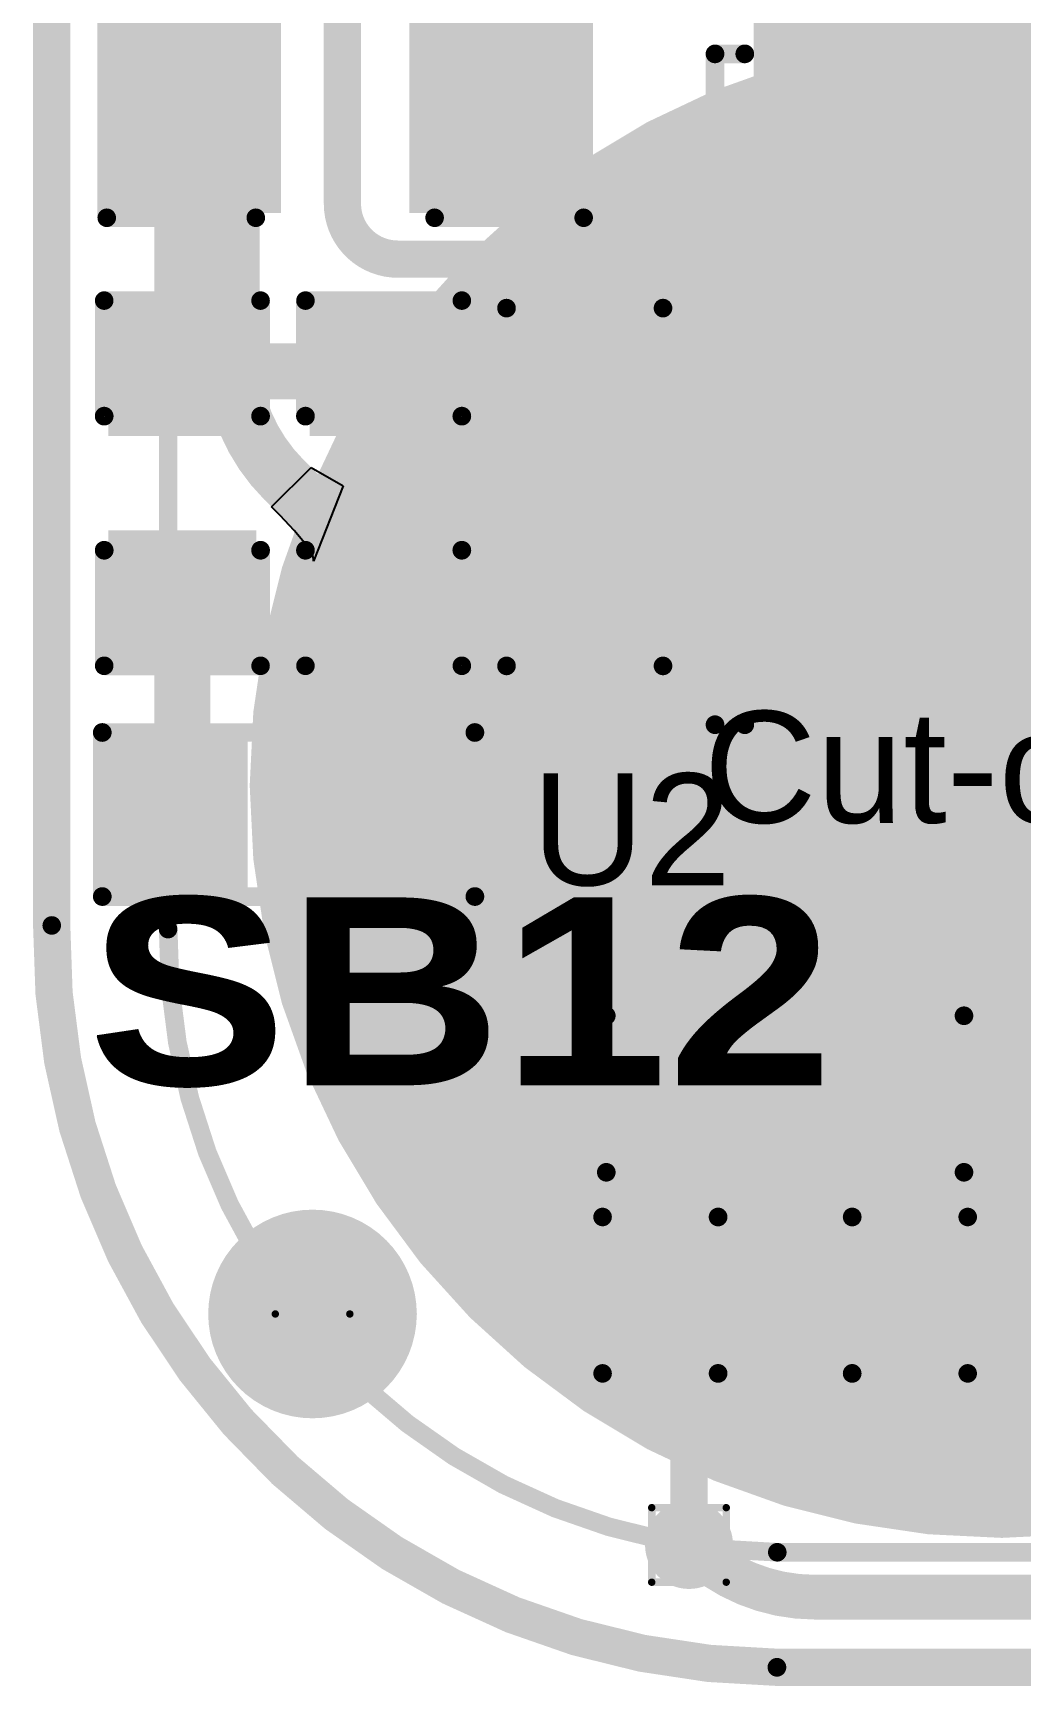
# Model space of a CAD drawing. Header units: inches. Extents: x 3 to 457, y -41 to 239.
# Drawn here: x 209.63 to 216.36, y -2.87 to 8.4 of the extents above; entities that cross this region are included whole.
import ezdxf

# ---------------------------------------------------------------- set-up
doc = ezdxf.new("R2010")
doc.units = ezdxf.units.IN
for name, color, linetype in [('Board Outline', 216, 'Continuous'), ('Bottom Layer', 5, 'Continuous'), ('Bottom Overlay', 54, 'Continuous'), ('Bottom Paste', 16, 'Continuous'), ('Bottom Solder', 6, 'Continuous'), ('Drill Drawing', 1, 'Continuous'), ('Fabrication', 76, 'Continuous'), ('Pad Holes', 156, 'Continuous'), ('Top Layer', 1, 'Continuous'), ('Top Overlay', 2, 'Continuous'), ('Top Paste', 8, 'Continuous'), ('Top Solder', 216, 'Continuous'), ('Via Holes', 16, 'Continuous')]:
    doc.layers.add(name, color=color, linetype=linetype)
doc.styles.add('Arial', font='', dxfattribs={"height": 0.2})
doc.styles.add('Arial Black_Bold', font='', dxfattribs={"height": 0.2})
doc.styles.get('Arial').set_extended_font_data('Arial')
doc.styles.get('Arial Black_Bold').set_extended_font_data('Arial Black', bold=True)

# ---------------------------------------------------------------- blocks, each defined once
blk = doc.blocks.new('TSSOP_14_113')
at = {"layer": 'Top Layer'}
for points in [[(-3.65, 2.175), (-2.15, 2.175), (-2.15, 1.725), (-3.65, 1.725)], [(2.15, 2.175), (3.65, 2.175), (3.65, 1.725), (2.15, 1.725)], [(-3.65, 1.525), (-2.15, 1.525), (-2.15, 1.075), (-3.65, 1.075)], [(2.15, 1.525), (3.65, 1.525), (3.65, 1.075), (2.15, 1.075)], [(-3.65, 0.875), (-2.15, 0.875), (-2.15, 0.425), (-3.65, 0.425)], [(2.15, 0.875), (3.65, 0.875), (3.65, 0.425), (2.15, 0.425)], [(-3.65, 0.225), (-2.15, 0.225), (-2.15, -0.225), (-3.65, -0.225)], [(2.15, 0.225), (3.65, 0.225), (3.65, -0.225), (2.15, -0.225)], [(-3.65, -0.425), (-2.15, -0.425), (-2.15, -0.875), (-3.65, -0.875)], [(2.15, -0.425), (3.65, -0.425), (3.65, -0.875), (2.15, -0.875)], [(-3.65, -1.075), (-2.15, -1.075), (-2.15, -1.525), (-3.65, -1.525)], [(2.15, -1.075), (3.65, -1.075), (3.65, -1.525), (2.15, -1.525)], [(-3.65, -1.725), (-2.15, -1.725), (-2.15, -2.175), (-3.65, -2.175)], [(2.15, -1.725), (3.65, -1.725), (3.65, -2.175), (2.15, -2.175)]]:
    blk.add_hatch(color=1, dxfattribs=at).paths.add_polyline_path(points)
at = {"layer": 'Top Overlay'}
blk.add_hatch(color=2, dxfattribs=at).paths.add_polyline_path([(-2.005, 1.727), (-1.725, 1.727), (-1.725, 2.184), (-2.005, 2.184)])
at = {"layer": 'Top Paste'}
for points in [[(-3.65, 2.175), (-2.15, 2.175), (-2.15, 1.725), (-3.65, 1.725)], [(2.15, 2.175), (3.65, 2.175), (3.65, 1.725), (2.15, 1.725)], [(-3.65, 1.525), (-2.15, 1.525), (-2.15, 1.075), (-3.65, 1.075)], [(2.15, 1.525), (3.65, 1.525), (3.65, 1.075), (2.15, 1.075)], [(-3.65, 0.875), (-2.15, 0.875), (-2.15, 0.425), (-3.65, 0.425)], [(2.15, 0.875), (3.65, 0.875), (3.65, 0.425), (2.15, 0.425)], [(-3.65, 0.225), (-2.15, 0.225), (-2.15, -0.225), (-3.65, -0.225)], [(2.15, 0.225), (3.65, 0.225), (3.65, -0.225), (2.15, -0.225)], [(-3.65, -0.425), (-2.15, -0.425), (-2.15, -0.875), (-3.65, -0.875)], [(2.15, -0.425), (3.65, -0.425), (3.65, -0.875), (2.15, -0.875)], [(-3.65, -1.075), (-2.15, -1.075), (-2.15, -1.525), (-3.65, -1.525)], [(2.15, -1.075), (3.65, -1.075), (3.65, -1.525), (2.15, -1.525)], [(-3.65, -1.725), (-2.15, -1.725), (-2.15, -2.175), (-3.65, -2.175)], [(2.15, -1.725), (3.65, -1.725), (3.65, -2.175), (2.15, -2.175)]]:
    blk.add_hatch(color=8, dxfattribs=at).paths.add_polyline_path(points)
at = {"layer": 'Top Solder'}
for points in [[(-3.752, 2.277), (-2.048, 2.277), (-2.048, 1.623), (-3.752, 1.623)], [(2.048, 2.277), (3.752, 2.277), (3.752, 1.623), (2.048, 1.623)], [(-3.752, 1.627), (-2.048, 1.627), (-2.048, 0.973), (-3.752, 0.973)], [(2.048, 1.627), (3.752, 1.627), (3.752, 0.973), (2.048, 0.973)], [(-3.752, 0.977), (-2.048, 0.977), (-2.048, 0.323), (-3.752, 0.323)], [(2.048, 0.977), (3.752, 0.977), (3.752, 0.323), (2.048, 0.323)], [(-3.752, 0.327), (-2.048, 0.327), (-2.048, -0.327), (-3.752, -0.327)], [(2.048, 0.327), (3.752, 0.327), (3.752, -0.327), (2.048, -0.327)], [(-3.752, -0.323), (-2.048, -0.323), (-2.048, -0.977), (-3.752, -0.977)], [(2.048, -0.323), (3.752, -0.323), (3.752, -0.977), (2.048, -0.977)], [(-3.752, -0.973), (-2.048, -0.973), (-2.048, -1.627), (-3.752, -1.627)], [(2.048, -0.973), (3.752, -0.973), (3.752, -1.627), (2.048, -1.627)], [(-3.752, -1.623), (-2.048, -1.623), (-2.048, -2.277), (-3.752, -2.277)], [(2.048, -1.623), (3.752, -1.623), (3.752, -2.277), (2.048, -2.277)]]:
    blk.add_hatch(color=216, dxfattribs=at).paths.add_polyline_path(points)
at = {"layer": 'Top Overlay'}
for points in [[(2.288, 2.54, 0.127, 0.127, 0), (-2.284, 2.54, 0.127, 0.127, 0)], [(-2.284, 2.337, 0.127, 0.127, 0), (-2.284, 2.54, 0.127, 0.127, 0)], [(2.288, 2.337, 0.127, 0.127, 0), (2.288, 2.54, 0.127, 0.127, 0)], [(-3.884, 1.956, 0.2, 0.2, 0), (-4.011, 2.083, 0.2, 0.2, 0)], [(-4.011, 1.829, 0.2, 0.2, 0), (-4.011, 2.083, 0.2, 0.2, 0)], [(-4.011, 1.829, 0.2, 0.2, 0), (-3.884, 1.956, 0.2, 0.2, 0)], [(-2.284, -2.54, 0.127, 0.127, 0), (-2.284, -2.337, 0.127, 0.127, 0)], [(2.288, -2.54, 0.127, 0.127, 0), (2.288, -2.337, 0.127, 0.127, 0)], [(2.288, -2.54, 0.127, 0.127, 0), (-2.284, -2.54, 0.127, 0.127, 0)]]:
    blk.add_lwpolyline(points, format="xyseb", dxfattribs=at)
for points in [[(-2.316, 2.54, 0.0635, 0.0635, 1), (-2.252, 2.54, 0.0635, 0.0635, 1)], [(-2.316, 2.54, 0.0635, 0.0635, 1), (-2.252, 2.54, 0.0635, 0.0635, 1)], [(2.256, 2.54, 0.0635, 0.0635, 1), (2.32, 2.54, 0.0635, 0.0635, 1)], [(2.256, 2.54, 0.0635, 0.0635, 1), (2.32, 2.54, 0.0635, 0.0635, 1)], [(-2.316, 2.337, 0.0635, 0.0635, 1), (-2.252, 2.337, 0.0635, 0.0635, 1)], [(2.256, 2.337, 0.0635, 0.0635, 1), (2.32, 2.337, 0.0635, 0.0635, 1)], [(-4.061, 2.083, 0.1, 0.1, 1), (-3.961, 2.083, 0.1, 0.1, 1)], [(-4.061, 2.083, 0.1, 0.1, 1), (-3.961, 2.083, 0.1, 0.1, 1)], [(-3.934, 1.956, 0.1, 0.1, 1), (-3.834, 1.956, 0.1, 0.1, 1)], [(-3.934, 1.956, 0.1, 0.1, 1), (-3.834, 1.956, 0.1, 0.1, 1)], [(-4.061, 1.829, 0.1, 0.1, 1), (-3.961, 1.829, 0.1, 0.1, 1)], [(-4.061, 1.829, 0.1, 0.1, 1), (-3.961, 1.829, 0.1, 0.1, 1)], [(-2.316, -2.337, 0.0635, 0.0635, 1), (-2.252, -2.337, 0.0635, 0.0635, 1)], [(2.256, -2.337, 0.0635, 0.0635, 1), (2.32, -2.337, 0.0635, 0.0635, 1)], [(-2.316, -2.54, 0.0635, 0.0635, 1), (-2.252, -2.54, 0.0635, 0.0635, 1)], [(-2.316, -2.54, 0.0635, 0.0635, 1), (-2.252, -2.54, 0.0635, 0.0635, 1)], [(2.256, -2.54, 0.0635, 0.0635, 1), (2.32, -2.54, 0.0635, 0.0635, 1)], [(2.256, -2.54, 0.0635, 0.0635, 1), (2.32, -2.54, 0.0635, 0.0635, 1)]]:
    blk.add_lwpolyline(points, format="xyseb", close=True, dxfattribs=at)
blk = doc.blocks.new('S______B______155')
at = {"layer": 'Top Layer'}
for points in [[(-1.143, -0.445), (-1.143, 0.445), (-0.381, 0.445), (-0.381, -0.445)], [(0.381, -0.445), (0.381, 0.445), (1.143, 0.445), (1.143, -0.445)]]:
    blk.add_hatch(color=1, dxfattribs=at).paths.add_polyline_path(points)
at = {"layer": 'Top Paste'}
for points in [[(-1.143, -0.445), (-1.143, 0.445), (-0.381, 0.445), (-0.381, -0.445)], [(0.381, -0.445), (0.381, 0.445), (1.143, 0.445), (1.143, -0.445)]]:
    blk.add_hatch(color=8, dxfattribs=at).paths.add_polyline_path(points)
at = {"layer": 'Top Solder'}
for points in [[(-1.245, -0.546), (-1.245, 0.546), (-0.279, 0.546), (-0.279, -0.546)], [(0.279, -0.546), (0.279, 0.546), (1.245, 0.546), (1.245, -0.546)]]:
    blk.add_hatch(color=216, dxfattribs=at).paths.add_polyline_path(points)
at = {"layer": 'Top Overlay'}
for points in [[(-1.27, 0.559, 0.127, 0.127, 0), (1.27, 0.559, 0.127, 0.127, 0)], [(-1.27, -0.559, 0.127, 0.127, 0), (-1.27, 0.559, 0.127, 0.127, 0)], [(1.27, -0.559, 0.127, 0.127, 0), (1.27, 0.559, 0.127, 0.127, 0)], [(-1.27, -0.559, 0.127, 0.127, 0), (1.27, -0.559, 0.127, 0.127, 0)]]:
    blk.add_lwpolyline(points, format="xyseb", dxfattribs=at)
for points in [[(-1.302, 0.559, 0.0635, 0.0635, 1), (-1.238, 0.559, 0.0635, 0.0635, 1)], [(-1.302, 0.559, 0.0635, 0.0635, 1), (-1.238, 0.559, 0.0635, 0.0635, 1)], [(1.238, 0.559, 0.0635, 0.0635, 1), (1.302, 0.559, 0.0635, 0.0635, 1)], [(1.238, 0.559, 0.0635, 0.0635, 1), (1.302, 0.559, 0.0635, 0.0635, 1)], [(-1.302, -0.559, 0.0635, 0.0635, 1), (-1.238, -0.559, 0.0635, 0.0635, 1)], [(-1.302, -0.559, 0.0635, 0.0635, 1), (-1.238, -0.559, 0.0635, 0.0635, 1)], [(1.238, -0.559, 0.0635, 0.0635, 1), (1.302, -0.559, 0.0635, 0.0635, 1)], [(1.238, -0.559, 0.0635, 0.0635, 1), (1.302, -0.559, 0.0635, 0.0635, 1)]]:
    blk.add_lwpolyline(points, format="xyseb", close=True, dxfattribs=at)
at = {"layer": 'Top Overlay', "style": 'Arial Black_Bold'}
blk.add_text('SB12', height=1.27, dxfattribs=at).set_placement((-1.366, -1.835))
blk = doc.blocks.new('R___0603_227')
at = {"layer": 'Top Layer'}
for points in [[(-0.381, 0.4445), (-0.381, -0.4445), (-1.143, -0.4445), (-1.143, 0.4445)], [(1.143, 0.4445), (1.143, -0.4445), (0.381, -0.4445), (0.381, 0.4445)]]:
    blk.add_hatch(color=1, dxfattribs=at).paths.add_polyline_path(points)
at = {"layer": 'Top Paste'}
for points in [[(-0.381, 0.4445), (-0.381, -0.4445), (-1.143, -0.4445), (-1.143, 0.4445)], [(1.143, 0.4445), (1.143, -0.4445), (0.381, -0.4445), (0.381, 0.4445)]]:
    blk.add_hatch(color=8, dxfattribs=at).paths.add_polyline_path(points)
at = {"layer": 'Top Solder'}
for points in [[(-0.2794, 0.5461), (-0.2794, -0.5461), (-1.2446, -0.5461), (-1.2446, 0.5461)], [(1.2446, 0.5461), (1.2446, -0.5461), (0.2794, -0.5461), (0.2794, 0.5461)]]:
    blk.add_hatch(color=216, dxfattribs=at).paths.add_polyline_path(points)
at = {"layer": 'Top Overlay'}
for points in [[(-1.2192, 0.5334, 0.127, 0.127, 0), (-1.2192, -0.5334, 0.127, 0.127, 0)], [(1.2192, 0.5334, 0.127, 0.127, 0), (-1.2192, 0.5334, 0.127, 0.127, 0)], [(1.2192, 0.5334, 0.127, 0.127, 0), (1.2192, -0.5334, 0.127, 0.127, 0)], [(1.2192, -0.5334, 0.127, 0.127, 0), (-1.2192, -0.5334, 0.127, 0.127, 0)]]:
    blk.add_lwpolyline(points, format="xyseb", dxfattribs=at)
for points in [[(-1.25095, 0.5334, 0.0635, 0.0635, 1), (-1.18745, 0.5334, 0.0635, 0.0635, 1)], [(-1.25095, 0.5334, 0.0635, 0.0635, 1), (-1.18745, 0.5334, 0.0635, 0.0635, 1)], [(1.18745, 0.5334, 0.0635, 0.0635, 1), (1.25095, 0.5334, 0.0635, 0.0635, 1)], [(1.18745, 0.5334, 0.0635, 0.0635, 1), (1.25095, 0.5334, 0.0635, 0.0635, 1)], [(-1.25095, -0.5334, 0.0635, 0.0635, 1), (-1.18745, -0.5334, 0.0635, 0.0635, 1)], [(-1.25095, -0.5334, 0.0635, 0.0635, 1), (-1.18745, -0.5334, 0.0635, 0.0635, 1)], [(1.18745, -0.5334, 0.0635, 0.0635, 1), (1.25095, -0.5334, 0.0635, 0.0635, 1)], [(1.18745, -0.5334, 0.0635, 0.0635, 1), (1.25095, -0.5334, 0.0635, 0.0635, 1)]]:
    blk.add_lwpolyline(points, format="xyseb", close=True, dxfattribs=at)
blk = doc.blocks.new('R___0603_228')
at = {"layer": 'Top Layer'}
for points in [[(-0.381, 0.4445), (-0.381, -0.4445), (-1.143, -0.4445), (-1.143, 0.4445)], [(1.143, 0.4445), (1.143, -0.4445), (0.381, -0.4445), (0.381, 0.4445)]]:
    blk.add_hatch(color=1, dxfattribs=at).paths.add_polyline_path(points)
at = {"layer": 'Top Paste'}
for points in [[(-0.381, 0.4445), (-0.381, -0.4445), (-1.143, -0.4445), (-1.143, 0.4445)], [(1.143, 0.4445), (1.143, -0.4445), (0.381, -0.4445), (0.381, 0.4445)]]:
    blk.add_hatch(color=8, dxfattribs=at).paths.add_polyline_path(points)
at = {"layer": 'Top Solder'}
for points in [[(-0.2794, 0.5461), (-0.2794, -0.5461), (-1.2446, -0.5461), (-1.2446, 0.5461)], [(1.2446, 0.5461), (1.2446, -0.5461), (0.2794, -0.5461), (0.2794, 0.5461)]]:
    blk.add_hatch(color=216, dxfattribs=at).paths.add_polyline_path(points)
at = {"layer": 'Top Overlay'}
for points in [[(1.2192, 0.5334, 0.127, 0.127, 0), (-1.2192, 0.5334, 0.127, 0.127, 0)], [(-1.2192, -0.5334, 0.127, 0.127, 0), (-1.2192, 0.5334, 0.127, 0.127, 0)], [(1.2192, -0.5334, 0.127, 0.127, 0), (1.2192, 0.5334, 0.127, 0.127, 0)], [(1.2192, -0.5334, 0.127, 0.127, 0), (-1.2192, -0.5334, 0.127, 0.127, 0)]]:
    blk.add_lwpolyline(points, format="xyseb", dxfattribs=at)
for points in [[(-1.25095, 0.5334, 0.0635, 0.0635, 1), (-1.18745, 0.5334, 0.0635, 0.0635, 1)], [(-1.25095, 0.5334, 0.0635, 0.0635, 1), (-1.18745, 0.5334, 0.0635, 0.0635, 1)], [(1.18745, 0.5334, 0.0635, 0.0635, 1), (1.25095, 0.5334, 0.0635, 0.0635, 1)], [(1.18745, 0.5334, 0.0635, 0.0635, 1), (1.25095, 0.5334, 0.0635, 0.0635, 1)], [(-1.25095, -0.5334, 0.0635, 0.0635, 1), (-1.18745, -0.5334, 0.0635, 0.0635, 1)], [(-1.25095, -0.5334, 0.0635, 0.0635, 1), (-1.18745, -0.5334, 0.0635, 0.0635, 1)], [(1.18745, -0.5334, 0.0635, 0.0635, 1), (1.25095, -0.5334, 0.0635, 0.0635, 1)], [(1.18745, -0.5334, 0.0635, 0.0635, 1), (1.25095, -0.5334, 0.0635, 0.0635, 1)]]:
    blk.add_lwpolyline(points, format="xyseb", close=True, dxfattribs=at)
blk = doc.blocks.new('SEMG_PAD_B_247')
at = {"layer": 'Bottom Layer'}
h = blk.add_hatch(color=5, dxfattribs=at)
edge = h.paths.add_edge_path()
edge.add_arc((0, 9.987), 5, 0, 360)
at = {"layer": 'Bottom Paste'}
h = blk.add_hatch(color=16, dxfattribs=at)
edge = h.paths.add_edge_path()
edge.add_arc((0, 9.987), 5, 0, 360)
at = {"layer": 'Bottom Solder'}
h = blk.add_hatch(color=6, dxfattribs=at)
edge = h.paths.add_edge_path()
edge.add_arc((0, 9.987), 5.102, 0, 360)
at = {"layer": 'Bottom Overlay'}
for points in [[(1.531, 15.213, 0.127, 0.127, 0), (-1.531, 15.213, 0.127, 0.127, 0)], [(1.531, 15.213, 0.127, 0.127, -0.414214), (5.683, 10.966, 0.127, 0.127, 0)], [(5.683, 10.966, 0.127, 0.127, 0), (5.683, -10.966, 0.127, 0.127, 0)]]:
    blk.add_lwpolyline(points, format="xyseb", dxfattribs=at)
for points in [[(1.499, 15.213, 0.0635, 0.0635, 1), (1.562, 15.213, 0.0635, 0.0635, 1)], [(1.499, 15.213, 0.0635, 0.0635, 1), (1.562, 15.213, 0.0635, 0.0635, 1)], [(5.652, 10.966, 0.0635, 0.0635, 1), (5.715, 10.966, 0.0635, 0.0635, 1)], [(5.652, 10.966, 0.0635, 0.0635, 1), (5.715, 10.966, 0.0635, 0.0635, 1)]]:
    blk.add_lwpolyline(points, format="xyseb", close=True, dxfattribs=at)
blk = doc.blocks.new('C___0805_294')
at = {"layer": 'Top Layer'}
for points in [[(-1.524, 0.762), (-0.508, 0.762), (-0.508, -0.762), (-1.524, -0.762)], [(0.508, 0.762), (1.524, 0.762), (1.524, -0.762), (0.508, -0.762)]]:
    blk.add_hatch(color=1, dxfattribs=at).paths.add_polyline_path(points)
at = {"layer": 'Top Paste'}
for points in [[(-1.524, 0.762), (-0.508, 0.762), (-0.508, -0.762), (-1.524, -0.762)], [(0.508, 0.762), (1.524, 0.762), (1.524, -0.762), (0.508, -0.762)]]:
    blk.add_hatch(color=8, dxfattribs=at).paths.add_polyline_path(points)
at = {"layer": 'Top Solder'}
for points in [[(-1.594, 0.832), (-0.438, 0.832), (-0.438, -0.832), (-1.594, -0.832)], [(0.438, 0.832), (1.594, 0.832), (1.594, -0.832), (0.438, -0.832)]]:
    blk.add_hatch(color=216, dxfattribs=at).paths.add_polyline_path(points)
at = {"layer": 'Top Overlay'}
for points in [[(-0.61, 0.864, 0.127, 0.127, 0), (-1.626, 0.864, 0.127, 0.127, 0)], [(-1.626, 0.864, 0.127, 0.127, 0), (-1.626, -0.864, 0.127, 0.127, 0)], [(1.626, 0.864, 0.127, 0.127, 0), (0.61, 0.864, 0.127, 0.127, 0)], [(1.626, 0.864, 0.127, 0.127, 0), (1.626, -0.864, 0.127, 0.127, 0)], [(-0.61, -0.864, 0.127, 0.127, 0), (-1.626, -0.864, 0.127, 0.127, 0)], [(1.626, -0.864, 0.127, 0.127, 0), (0.61, -0.864, 0.127, 0.127, 0)]]:
    blk.add_lwpolyline(points, format="xyseb", dxfattribs=at)
for points in [[(-1.657, 0.864, 0.0635, 0.0635, 1), (-1.594, 0.864, 0.0635, 0.0635, 1)], [(-1.657, 0.864, 0.0635, 0.0635, 1), (-1.594, 0.864, 0.0635, 0.0635, 1)], [(-0.641, 0.864, 0.0635, 0.0635, 1), (-0.578, 0.864, 0.0635, 0.0635, 1)], [(0.578, 0.864, 0.0635, 0.0635, 1), (0.641, 0.864, 0.0635, 0.0635, 1)], [(1.594, 0.864, 0.0635, 0.0635, 1), (1.657, 0.864, 0.0635, 0.0635, 1)], [(1.594, 0.864, 0.0635, 0.0635, 1), (1.657, 0.864, 0.0635, 0.0635, 1)], [(-1.657, -0.864, 0.0635, 0.0635, 1), (-1.594, -0.864, 0.0635, 0.0635, 1)], [(-1.657, -0.864, 0.0635, 0.0635, 1), (-1.594, -0.864, 0.0635, 0.0635, 1)], [(-0.641, -0.864, 0.0635, 0.0635, 1), (-0.578, -0.864, 0.0635, 0.0635, 1)], [(0.578, -0.864, 0.0635, 0.0635, 1), (0.641, -0.864, 0.0635, 0.0635, 1)], [(1.594, -0.864, 0.0635, 0.0635, 1), (1.657, -0.864, 0.0635, 0.0635, 1)], [(1.594, -0.864, 0.0635, 0.0635, 1), (1.657, -0.864, 0.0635, 0.0635, 1)]]:
    blk.add_lwpolyline(points, format="xyseb", close=True, dxfattribs=at)
blk = doc.blocks.new('C___0603_295')
at = {"layer": 'Top Layer'}
for points in [[(-0.381, 0.445), (-0.381, -0.445), (-1.143, -0.445), (-1.143, 0.445)], [(1.143, 0.445), (1.143, -0.445), (0.381, -0.445), (0.381, 0.445)]]:
    blk.add_hatch(color=1, dxfattribs=at).paths.add_polyline_path(points)
at = {"layer": 'Top Paste'}
for points in [[(-0.381, 0.445), (-0.381, -0.445), (-1.143, -0.445), (-1.143, 0.445)], [(1.143, 0.445), (1.143, -0.445), (0.381, -0.445), (0.381, 0.445)]]:
    blk.add_hatch(color=8, dxfattribs=at).paths.add_polyline_path(points)
at = {"layer": 'Top Solder'}
for points in [[(-0.321, 0.504), (-0.321, -0.504), (-1.203, -0.504), (-1.203, 0.504)], [(1.203, 0.504), (1.203, -0.504), (0.321, -0.504), (0.321, 0.504)]]:
    blk.add_hatch(color=216, dxfattribs=at).paths.add_polyline_path(points)
at = {"layer": 'Top Overlay'}
for points in [[(-1.245, -0.533, 0.127, 0.127, 0), (-1.245, 0.533, 0.127, 0.127, 0)], [(-1.245, 0.533, 0.127, 0.127, 0), (-0.457, 0.533, 0.127, 0.127, 0)], [(0.457, 0.533, 0.127, 0.127, 0), (1.245, 0.533, 0.127, 0.127, 0)], [(1.245, -0.533, 0.127, 0.127, 0), (1.245, 0.533, 0.127, 0.127, 0)], [(-1.245, -0.533, 0.127, 0.127, 0), (-0.457, -0.533, 0.127, 0.127, 0)], [(0.457, -0.533, 0.127, 0.127, 0), (1.245, -0.533, 0.127, 0.127, 0)]]:
    blk.add_lwpolyline(points, format="xyseb", dxfattribs=at)
for points in [[(-1.276, 0.533, 0.0635, 0.0635, 1), (-1.213, 0.533, 0.0635, 0.0635, 1)], [(-1.276, 0.533, 0.0635, 0.0635, 1), (-1.213, 0.533, 0.0635, 0.0635, 1)], [(-0.489, 0.533, 0.0635, 0.0635, 1), (-0.425, 0.533, 0.0635, 0.0635, 1)], [(0.425, 0.533, 0.0635, 0.0635, 1), (0.489, 0.533, 0.0635, 0.0635, 1)], [(1.213, 0.533, 0.0635, 0.0635, 1), (1.276, 0.533, 0.0635, 0.0635, 1)], [(1.213, 0.533, 0.0635, 0.0635, 1), (1.276, 0.533, 0.0635, 0.0635, 1)], [(-1.276, -0.533, 0.0635, 0.0635, 1), (-1.213, -0.533, 0.0635, 0.0635, 1)], [(-1.276, -0.533, 0.0635, 0.0635, 1), (-1.213, -0.533, 0.0635, 0.0635, 1)], [(-0.489, -0.533, 0.0635, 0.0635, 1), (-0.425, -0.533, 0.0635, 0.0635, 1)], [(0.425, -0.533, 0.0635, 0.0635, 1), (0.489, -0.533, 0.0635, 0.0635, 1)], [(1.213, -0.533, 0.0635, 0.0635, 1), (1.276, -0.533, 0.0635, 0.0635, 1)], [(1.213, -0.533, 0.0635, 0.0635, 1), (1.276, -0.533, 0.0635, 0.0635, 1)]]:
    blk.add_lwpolyline(points, format="xyseb", close=True, dxfattribs=at)
blk = doc.blocks.new('C___0603_296')
at = {"layer": 'Top Layer'}
for points in [[(-0.381, 0.445), (-0.381, -0.445), (-1.143, -0.445), (-1.143, 0.445)], [(1.143, 0.445), (1.143, -0.445), (0.381, -0.445), (0.381, 0.445)]]:
    blk.add_hatch(color=1, dxfattribs=at).paths.add_polyline_path(points)
at = {"layer": 'Top Paste'}
for points in [[(-0.381, 0.445), (-0.381, -0.445), (-1.143, -0.445), (-1.143, 0.445)], [(1.143, 0.445), (1.143, -0.445), (0.381, -0.445), (0.381, 0.445)]]:
    blk.add_hatch(color=8, dxfattribs=at).paths.add_polyline_path(points)
at = {"layer": 'Top Solder'}
for points in [[(-0.321, 0.504), (-0.321, -0.504), (-1.203, -0.504), (-1.203, 0.504)], [(1.203, 0.504), (1.203, -0.504), (0.321, -0.504), (0.321, 0.504)]]:
    blk.add_hatch(color=216, dxfattribs=at).paths.add_polyline_path(points)
at = {"layer": 'Top Overlay'}
for points in [[(-1.245, -0.533, 0.127, 0.127, 0), (-1.245, 0.533, 0.127, 0.127, 0)], [(-0.457, 0.533, 0.127, 0.127, 0), (-1.245, 0.533, 0.127, 0.127, 0)], [(1.245, 0.533, 0.127, 0.127, 0), (0.457, 0.533, 0.127, 0.127, 0)], [(1.245, -0.533, 0.127, 0.127, 0), (1.245, 0.533, 0.127, 0.127, 0)], [(-0.457, -0.533, 0.127, 0.127, 0), (-1.245, -0.533, 0.127, 0.127, 0)], [(1.245, -0.533, 0.127, 0.127, 0), (0.457, -0.533, 0.127, 0.127, 0)]]:
    blk.add_lwpolyline(points, format="xyseb", dxfattribs=at)
for points in [[(-1.276, 0.533, 0.0635, 0.0635, 1), (-1.213, 0.533, 0.0635, 0.0635, 1)], [(-1.276, 0.533, 0.0635, 0.0635, 1), (-1.213, 0.533, 0.0635, 0.0635, 1)], [(-0.489, 0.533, 0.0635, 0.0635, 1), (-0.425, 0.533, 0.0635, 0.0635, 1)], [(0.425, 0.533, 0.0635, 0.0635, 1), (0.489, 0.533, 0.0635, 0.0635, 1)], [(1.213, 0.533, 0.0635, 0.0635, 1), (1.276, 0.533, 0.0635, 0.0635, 1)], [(1.213, 0.533, 0.0635, 0.0635, 1), (1.276, 0.533, 0.0635, 0.0635, 1)], [(-1.276, -0.533, 0.0635, 0.0635, 1), (-1.213, -0.533, 0.0635, 0.0635, 1)], [(-1.276, -0.533, 0.0635, 0.0635, 1), (-1.213, -0.533, 0.0635, 0.0635, 1)], [(-0.489, -0.533, 0.0635, 0.0635, 1), (-0.425, -0.533, 0.0635, 0.0635, 1)], [(0.425, -0.533, 0.0635, 0.0635, 1), (0.489, -0.533, 0.0635, 0.0635, 1)], [(1.213, -0.533, 0.0635, 0.0635, 1), (1.276, -0.533, 0.0635, 0.0635, 1)], [(1.213, -0.533, 0.0635, 0.0635, 1), (1.276, -0.533, 0.0635, 0.0635, 1)]]:
    blk.add_lwpolyline(points, format="xyseb", close=True, dxfattribs=at)
blk = doc.blocks.new('C___0603_297')
at = {"layer": 'Top Layer'}
for points in [[(-0.381, 0.445), (-0.381, -0.445), (-1.143, -0.445), (-1.143, 0.445)], [(1.143, 0.445), (1.143, -0.445), (0.381, -0.445), (0.381, 0.445)]]:
    blk.add_hatch(color=1, dxfattribs=at).paths.add_polyline_path(points)
at = {"layer": 'Top Paste'}
for points in [[(-0.381, 0.445), (-0.381, -0.445), (-1.143, -0.445), (-1.143, 0.445)], [(1.143, 0.445), (1.143, -0.445), (0.381, -0.445), (0.381, 0.445)]]:
    blk.add_hatch(color=8, dxfattribs=at).paths.add_polyline_path(points)
at = {"layer": 'Top Solder'}
for points in [[(-0.321, 0.504), (-0.321, -0.504), (-1.203, -0.504), (-1.203, 0.504)], [(1.203, 0.504), (1.203, -0.504), (0.321, -0.504), (0.321, 0.504)]]:
    blk.add_hatch(color=216, dxfattribs=at).paths.add_polyline_path(points)
at = {"layer": 'Top Overlay'}
for points in [[(-1.245, -0.533, 0.127, 0.127, 0), (-1.245, 0.533, 0.127, 0.127, 0)], [(-0.457, 0.533, 0.127, 0.127, 0), (-1.245, 0.533, 0.127, 0.127, 0)], [(1.245, 0.533, 0.127, 0.127, 0), (0.457, 0.533, 0.127, 0.127, 0)], [(1.245, -0.533, 0.127, 0.127, 0), (1.245, 0.533, 0.127, 0.127, 0)], [(-0.457, -0.533, 0.127, 0.127, 0), (-1.245, -0.533, 0.127, 0.127, 0)], [(1.245, -0.533, 0.127, 0.127, 0), (0.457, -0.533, 0.127, 0.127, 0)]]:
    blk.add_lwpolyline(points, format="xyseb", dxfattribs=at)
for points in [[(-1.276, 0.533, 0.0635, 0.0635, 1), (-1.213, 0.533, 0.0635, 0.0635, 1)], [(-1.276, 0.533, 0.0635, 0.0635, 1), (-1.213, 0.533, 0.0635, 0.0635, 1)], [(-0.489, 0.533, 0.0635, 0.0635, 1), (-0.425, 0.533, 0.0635, 0.0635, 1)], [(0.425, 0.533, 0.0635, 0.0635, 1), (0.489, 0.533, 0.0635, 0.0635, 1)], [(1.213, 0.533, 0.0635, 0.0635, 1), (1.276, 0.533, 0.0635, 0.0635, 1)], [(1.213, 0.533, 0.0635, 0.0635, 1), (1.276, 0.533, 0.0635, 0.0635, 1)], [(-1.276, -0.533, 0.0635, 0.0635, 1), (-1.213, -0.533, 0.0635, 0.0635, 1)], [(-1.276, -0.533, 0.0635, 0.0635, 1), (-1.213, -0.533, 0.0635, 0.0635, 1)], [(-0.489, -0.533, 0.0635, 0.0635, 1), (-0.425, -0.533, 0.0635, 0.0635, 1)], [(0.425, -0.533, 0.0635, 0.0635, 1), (0.489, -0.533, 0.0635, 0.0635, 1)], [(1.213, -0.533, 0.0635, 0.0635, 1), (1.276, -0.533, 0.0635, 0.0635, 1)], [(1.213, -0.533, 0.0635, 0.0635, 1), (1.276, -0.533, 0.0635, 0.0635, 1)]]:
    blk.add_lwpolyline(points, format="xyseb", close=True, dxfattribs=at)

msp = doc.modelspace()

# ---------------------------------------------------------------- hatches: boundary and pattern name
at = {"layer": 'Bottom Layer'}
h = msp.add_hatch(color=5, dxfattribs=at)
edge = h.paths.add_edge_path()
edge.add_arc((214.097, -1.905), 0.3, 0, 360)
at = {"layer": 'Bottom Solder'}
h = msp.add_hatch(color=6, dxfattribs=at)
edge = h.paths.add_edge_path()
edge.add_arc((211.53, -0.331), 0.102, 0, 360)
at = {"layer": 'Pad Holes'}
h = msp.add_hatch(color=7, dxfattribs=at)
edge = h.paths.add_edge_path()
edge.add_arc((211.53, -0.331), 0.5, 0, 360)
at = {"layer": 'Top Layer'}
h = msp.add_hatch(color=1, dxfattribs=at)
edge = h.paths.add_edge_path()
edge.add_arc((214.097, -1.905), 0.3, 0, 360)
at = {"layer": 'Top Solder'}
h = msp.add_hatch(color=216, dxfattribs=at)
edge = h.paths.add_edge_path()
edge.add_arc((211.53, -0.331), 0.102, 0, 360)
at = {"layer": 'Via Holes'}
h = msp.add_hatch(color=7, dxfattribs=at)
edge = h.paths.add_edge_path()
edge.add_arc((214.097, -1.905), 0.15, 0, 360)

# ---------------------------------------------------------------- linework, layer by layer
at = {"layer": 'Board Outline'}
for points in [[(209.752, 2.317, 0.127, 0.127, 0), (209.752, 24.173, 0.127, 0.127, 0)], [(214.696, -2.739, 0.127, 0.127, -0.414214), (209.752, 2.317, 0.127, 0.127, 0)], [(214.696, -2.739, 0.127, 0.127, 0), (217.775, -2.739, 0.127, 0.127, 0)]]:
    msp.add_lwpolyline(points, format="xyseb", dxfattribs=at)
for points in [[(209.721, 2.317, 0.0635, 0.0635, 1), (209.784, 2.317, 0.0635, 0.0635, 1)], [(209.721, 2.317, 0.0635, 0.0635, 1), (209.784, 2.317, 0.0635, 0.0635, 1)], [(214.664, -2.739, 0.0635, 0.0635, 1), (214.728, -2.739, 0.0635, 0.0635, 1)], [(214.664, -2.739, 0.0635, 0.0635, 1), (214.728, -2.739, 0.0635, 0.0635, 1)]]:
    msp.add_lwpolyline(points, format="xyseb", close=True, dxfattribs=at)
at = {"layer": 'Bottom Layer'}
for p, q in [((211.251, 5.17), (211.521, 5.439)), ((211.521, 5.439), (211.74, 5.314)), ((211.74, 5.314), (211.536, 4.799)), ((211.309, 5.111), (211.251, 5.17)), ((211.406, 5.008), (211.309, 5.111)), ((211.476, 4.924), (211.406, 5.008)), ((211.501, 4.889), (211.476, 4.924)), ((211.52, 4.86), (211.501, 4.889)), ((211.532, 4.835), (211.52, 4.86)), ((211.537, 4.814), (211.532, 4.835)), ((211.536, 4.799), (211.537, 4.814))]:
    msp.add_line(p, q, dxfattribs=at)
for points in [[(210.979, 6.188, 0.381, 0.381, 0), (210.979, 9.398, 0.381, 0.381, 0)], [(211.335, 5.355, 0.381, 0.381, -0.19303), (210.979, 6.188, 0.381, 0.381, 0)], [(211.335, 5.355, 0.381, 0.381, 0), (213.221, 3.47, 0.381, 0.381, 0)], [(214.955, -2.261, 0.305, 0.305, -0.198912), (214.097, -1.905, 0.305, 0.305, 0)], [(214.955, -2.261, 0.305, 0.305, 0), (217.976, -2.261, 0.305, 0.305, 0)]]:
    msp.add_lwpolyline(points, format="xyseb", dxfattribs=at)
for points in [[(210.884, 6.188, 0.191, 0.191, 1), (211.074, 6.188, 0.191, 0.191, 1)], [(210.884, 6.188, 0.191, 0.191, 1), (211.074, 6.188, 0.191, 0.191, 1)], [(211.24, 5.355, 0.191, 0.191, 1), (211.431, 5.355, 0.191, 0.191, 1)], [(211.24, 5.355, 0.191, 0.191, 1), (211.431, 5.355, 0.191, 0.191, 1)], [(213.126, 3.47, 0.191, 0.191, 1), (213.316, 3.47, 0.191, 0.191, 1)], [(214.02, -1.905, 0.152, 0.152, 1), (214.173, -1.905, 0.152, 0.152, 1)], [(214.879, -2.261, 0.152, 0.152, 1), (215.031, -2.261, 0.152, 0.152, 1)], [(214.879, -2.261, 0.152, 0.152, 1), (215.031, -2.261, 0.152, 0.152, 1)]]:
    msp.add_lwpolyline(points, format="xyseb", close=True, dxfattribs=at)
at = {"layer": 'Drill Drawing'}
for points in [[(211.784, -0.331, 0.0508, 0.0508, 1), (211.276, -0.331, 0.0508, 0.0508, 1)], [(211.264, -0.331, 0.0254, 0.0254, 1), (211.289, -0.331, 0.0254, 0.0254, 1)], [(211.772, -0.331, 0.0254, 0.0254, 1), (211.797, -0.331, 0.0254, 0.0254, 1)], [(213.83, -1.651, 0.0254, 0.0254, 1), (213.855, -1.651, 0.0254, 0.0254, 1)], [(213.83, -1.651, 0.0254, 0.0254, 1), (213.855, -1.651, 0.0254, 0.0254, 1)], [(214.338, -1.651, 0.0254, 0.0254, 1), (214.363, -1.651, 0.0254, 0.0254, 1)], [(214.338, -1.651, 0.0254, 0.0254, 1), (214.363, -1.651, 0.0254, 0.0254, 1)], [(213.83, -2.159, 0.0254, 0.0254, 1), (213.855, -2.159, 0.0254, 0.0254, 1)], [(213.83, -2.159, 0.0254, 0.0254, 1), (213.855, -2.159, 0.0254, 0.0254, 1)], [(214.338, -2.159, 0.0254, 0.0254, 1), (214.363, -2.159, 0.0254, 0.0254, 1)], [(214.338, -2.159, 0.0254, 0.0254, 1), (214.363, -2.159, 0.0254, 0.0254, 1)]]:
    msp.add_lwpolyline(points, format="xyseb", close=True, dxfattribs=at)
for points in [[(213.843, -1.651, 0.0508, 0.0508, 0), (214.351, -1.651, 0.0508, 0.0508, 0)], [(213.843, -2.159, 0.0508, 0.0508, 0), (213.843, -1.651, 0.0508, 0.0508, 0)], [(214.351, -2.159, 0.0508, 0.0508, 0), (214.351, -1.651, 0.0508, 0.0508, 0)], [(213.843, -2.159, 0.0508, 0.0508, 0), (214.351, -2.159, 0.0508, 0.0508, 0)]]:
    msp.add_lwpolyline(points, format="xyseb", dxfattribs=at)
at = {"layer": 'Fabrication'}
for points in [[(209.752, 2.317, 0.254, 0.254, 0), (209.752, 24.173, 0.254, 0.254, 0)], [(214.696, -2.739, 0.254, 0.254, -0.414214), (209.752, 2.317, 0.254, 0.254, 0)], [(214.696, -2.739, 0.254, 0.254, 0), (217.775, -2.739, 0.254, 0.254, 0)]]:
    msp.add_lwpolyline(points, format="xyseb", dxfattribs=at)
for points in [[(221.229, 3.27, 0.254, 0.254, 1), (211.229, 3.27, 0.254, 0.254, 1)], [(211.166, 3.27, 0.127, 0.127, 1), (211.293, 3.27, 0.127, 0.127, 1)], [(209.689, 2.317, 0.127, 0.127, 1), (209.816, 2.317, 0.127, 0.127, 1)], [(209.689, 2.317, 0.127, 0.127, 1), (209.816, 2.317, 0.127, 0.127, 1)], [(212.114, -0.331, 0.254, 0.254, 1), (210.946, -0.331, 0.254, 0.254, 1)], [(210.883, -0.331, 0.127, 0.127, 1), (211.01, -0.331, 0.127, 0.127, 1)], [(212.051, -0.331, 0.127, 0.127, 1), (212.178, -0.331, 0.127, 0.127, 1)], [(214.632, -2.739, 0.127, 0.127, 1), (214.759, -2.739, 0.127, 0.127, 1)], [(214.632, -2.739, 0.127, 0.127, 1), (214.759, -2.739, 0.127, 0.127, 1)]]:
    msp.add_lwpolyline(points, format="xyseb", close=True, dxfattribs=at)
at = {"layer": 'Top Layer'}
for points in [[(211.734, 7.235, 0.254, 0.254, 0), (211.734, 10.77, 0.254, 0.254, 0)], [(212.703, 8.07, 0.381, 0.381, 0), (212.703, 9.58, 0.381, 0.381, 0)], [(212.703, 8.07, 0.381, 0.381, 0), (212.769, 8.004, 0.381, 0.381, 0)], [(210.643, 6.093, 0.381, 0.381, 0), (210.643, 7.657, 0.381, 0.381, 0)], [(212.112, 6.858, 0.254, 0.254, -0.414214), (211.734, 7.235, 0.254, 0.254, 0)], [(212.112, 6.858, 0.254, 0.254, 0), (217.066, 6.858, 0.254, 0.254, 0)], [(210.643, 6.093, 0.381, 0.381, 0), (212.015, 6.093, 0.381, 0.381, 0)], [(212.015, 6.093, 0.381, 0.381, 0), (213.361, 6.093, 0.381, 0.381, 0)], [(213.361, 6.093, 0.381, 0.381, -0.414214), (213.386, 6.067, 0.381, 0.381, 0)], [(213.386, 6.067, 0.254, 0.254, 0), (214.805, 6.067, 0.254, 0.254, 0)], [(214.805, 6.067, 0.254, 0.254, -0.414214), (215.514, 5.358, 0.254, 0.254, 0)], [(215.514, 3.073, 0.254, 0.254, 0), (215.514, 5.358, 0.254, 0.254, 0)], [(216.164, 4.541, 0.254, 0.254, -0.414214), (216.555, 4.931, 0.254, 0.254, 0)], [(210.643, 3.111, 0.381, 0.381, 0), (210.643, 4.569, 0.381, 0.381, 0)], [(212.015, 4.569, 0.381, 0.381, 0), (213.361, 4.569, 0.381, 0.381, 0)], [(212.015, 4.569, 0.381, 0.381, 0), (212.129, 4.454, 0.381, 0.381, 0)], [(213.361, 4.569, 0.381, 0.381, -0.414214), (213.386, 4.543, 0.381, 0.381, 0)], [(212.129, 3.073, 0.381, 0.381, 0), (212.129, 4.454, 0.381, 0.381, 0)], [(216.164, 3.073, 0.254, 0.254, 0), (216.164, 4.541, 0.254, 0.254, 0)], [(210.643, 3.111, 0.381, 0.381, -0.414214), (210.605, 3.073, 0.381, 0.381, 0)], [(212.129, 3.073, 0.254, 0.254, 0), (214.864, 3.073, 0.254, 0.254, 0)], [(214.864, 3.073, 0.254, 0.254, -0.033456), (214.842, 2.741, 0.254, 0.254, 0)], [(215.514, 1.168, 0.254, 0.254, 0), (215.514, 3.073, 0.254, 0.254, 0)], [(214.842, 2.741, 0.254, 0.254, -0.115863), (214.436, 1.678, 0.254, 0.254, 0)], [(214.436, 1.678, 0.254, 0.254, -0.047594), (214.135, 1.313, 0.254, 0.254, 0)], [(213.99, 1.168, 0.254, 0.254, 0), (214.135, 1.313, 0.254, 0.254, 0)], [(213.99, 1.168, 0.254, 0.254, 0), (214.084, 1.075, 0.254, 0.254, 0)], [(215.514, -0.076, 0.254, 0.254, 0), (215.514, 1.168, 0.254, 0.254, 0)], [(214.084, 0.017, 0.254, 0.254, 0), (214.084, 1.075, 0.254, 0.254, 0)], [(213.99, -0.076, 0.254, 0.254, 0), (214.084, 0.017, 0.254, 0.254, 0)], [(213.99, -0.076, 0.254, 0.254, 0), (214.097, -0.182, 0.254, 0.254, 0)], [(214.097, -1.905, 0.254, 0.254, 0), (214.097, -0.182, 0.254, 0.254, 0)]]:
    msp.add_lwpolyline(points, format="xyseb", dxfattribs=at)
for points in [[(212.608, 8.07, 0.191, 0.191, 1), (212.798, 8.07, 0.191, 0.191, 1)], [(212.608, 8.07, 0.191, 0.191, 1), (212.798, 8.07, 0.191, 0.191, 1)], [(212.673, 8.004, 0.191, 0.191, 1), (212.864, 8.004, 0.191, 0.191, 1)], [(210.548, 7.657, 0.191, 0.191, 1), (210.738, 7.657, 0.191, 0.191, 1)], [(211.671, 7.235, 0.127, 0.127, 1), (211.798, 7.235, 0.127, 0.127, 1)], [(211.671, 7.235, 0.127, 0.127, 1), (211.798, 7.235, 0.127, 0.127, 1)], [(212.048, 6.858, 0.127, 0.127, 1), (212.175, 6.858, 0.127, 0.127, 1)], [(212.048, 6.858, 0.127, 0.127, 1), (212.175, 6.858, 0.127, 0.127, 1)], [(210.548, 6.093, 0.191, 0.191, 1), (210.738, 6.093, 0.191, 0.191, 1)], [(210.548, 6.093, 0.191, 0.191, 1), (210.738, 6.093, 0.191, 0.191, 1)], [(211.92, 6.093, 0.191, 0.191, 1), (212.11, 6.093, 0.191, 0.191, 1)], [(211.92, 6.093, 0.191, 0.191, 1), (212.11, 6.093, 0.191, 0.191, 1)], [(213.266, 6.093, 0.191, 0.191, 1), (213.456, 6.093, 0.191, 0.191, 1)], [(213.266, 6.093, 0.191, 0.191, 1), (213.456, 6.093, 0.191, 0.191, 1)], [(213.291, 6.067, 0.191, 0.191, 1), (213.482, 6.067, 0.191, 0.191, 1)], [(213.323, 6.067, 0.127, 0.127, 1), (213.45, 6.067, 0.127, 0.127, 1)], [(214.742, 6.067, 0.127, 0.127, 1), (214.869, 6.067, 0.127, 0.127, 1)], [(214.742, 6.067, 0.127, 0.127, 1), (214.869, 6.067, 0.127, 0.127, 1)], [(215.451, 5.358, 0.127, 0.127, 1), (215.578, 5.358, 0.127, 0.127, 1)], [(215.451, 5.358, 0.127, 0.127, 1), (215.578, 5.358, 0.127, 0.127, 1)], [(210.548, 4.569, 0.191, 0.191, 1), (210.738, 4.569, 0.191, 0.191, 1)], [(211.92, 4.569, 0.191, 0.191, 1), (212.11, 4.569, 0.191, 0.191, 1)], [(211.92, 4.569, 0.191, 0.191, 1), (212.11, 4.569, 0.191, 0.191, 1)], [(213.266, 4.569, 0.191, 0.191, 1), (213.456, 4.569, 0.191, 0.191, 1)], [(213.266, 4.569, 0.191, 0.191, 1), (213.456, 4.569, 0.191, 0.191, 1)], [(213.291, 4.543, 0.191, 0.191, 1), (213.482, 4.543, 0.191, 0.191, 1)], [(212.034, 4.454, 0.191, 0.191, 1), (212.225, 4.454, 0.191, 0.191, 1)], [(212.034, 4.454, 0.191, 0.191, 1), (212.225, 4.454, 0.191, 0.191, 1)], [(216.101, 4.541, 0.127, 0.127, 1), (216.228, 4.541, 0.127, 0.127, 1)], [(216.101, 4.541, 0.127, 0.127, 1), (216.228, 4.541, 0.127, 0.127, 1)], [(210.548, 3.111, 0.191, 0.191, 1), (210.738, 3.111, 0.191, 0.191, 1)], [(210.548, 3.111, 0.191, 0.191, 1), (210.738, 3.111, 0.191, 0.191, 1)], [(210.51, 3.073, 0.191, 0.191, 1), (210.701, 3.073, 0.191, 0.191, 1)], [(212.034, 3.073, 0.191, 0.191, 1), (212.225, 3.073, 0.191, 0.191, 1)], [(212.066, 3.073, 0.127, 0.127, 1), (212.193, 3.073, 0.127, 0.127, 1)], [(214.801, 3.073, 0.127, 0.127, 1), (214.928, 3.073, 0.127, 0.127, 1)], [(214.801, 3.073, 0.127, 0.127, 1), (214.928, 3.073, 0.127, 0.127, 1)], [(215.451, 3.073, 0.127, 0.127, 1), (215.578, 3.073, 0.127, 0.127, 1)], [(215.451, 3.073, 0.127, 0.127, 1), (215.578, 3.073, 0.127, 0.127, 1)], [(216.101, 3.073, 0.127, 0.127, 1), (216.228, 3.073, 0.127, 0.127, 1)], [(214.779, 2.741, 0.127, 0.127, 1), (214.906, 2.741, 0.127, 0.127, 1)], [(214.779, 2.741, 0.127, 0.127, 1), (214.906, 2.741, 0.127, 0.127, 1)], [(214.373, 1.678, 0.127, 0.127, 1), (214.5, 1.678, 0.127, 0.127, 1)], [(214.373, 1.678, 0.127, 0.127, 1), (214.5, 1.678, 0.127, 0.127, 1)], [(214.072, 1.313, 0.127, 0.127, 1), (214.199, 1.313, 0.127, 0.127, 1)], [(214.072, 1.313, 0.127, 0.127, 1), (214.199, 1.313, 0.127, 0.127, 1)], [(213.927, 1.168, 0.127, 0.127, 1), (214.054, 1.168, 0.127, 0.127, 1)], [(213.927, 1.168, 0.127, 0.127, 1), (214.054, 1.168, 0.127, 0.127, 1)], [(215.451, 1.168, 0.127, 0.127, 1), (215.578, 1.168, 0.127, 0.127, 1)], [(215.451, 1.168, 0.127, 0.127, 1), (215.578, 1.168, 0.127, 0.127, 1)], [(214.02, 1.075, 0.127, 0.127, 1), (214.147, 1.075, 0.127, 0.127, 1)], [(214.02, 1.075, 0.127, 0.127, 1), (214.147, 1.075, 0.127, 0.127, 1)], [(214.02, 0.017, 0.127, 0.127, 1), (214.147, 0.017, 0.127, 0.127, 1)], [(214.02, 0.017, 0.127, 0.127, 1), (214.147, 0.017, 0.127, 0.127, 1)], [(213.927, -0.076, 0.127, 0.127, 1), (214.054, -0.076, 0.127, 0.127, 1)], [(213.927, -0.076, 0.127, 0.127, 1), (214.054, -0.076, 0.127, 0.127, 1)], [(215.451, -0.076, 0.127, 0.127, 1), (215.578, -0.076, 0.127, 0.127, 1)], [(214.033, -0.182, 0.127, 0.127, 1), (214.16, -0.182, 0.127, 0.127, 1)], [(214.033, -0.182, 0.127, 0.127, 1), (214.16, -0.182, 0.127, 0.127, 1)], [(214.033, -1.905, 0.127, 0.127, 1), (214.16, -1.905, 0.127, 0.127, 1)]]:
    msp.add_lwpolyline(points, format="xyseb", close=True, dxfattribs=at)

# ---------------------------------------------------------------- block references
for name, p, rotation in [('SEMG_PAD_B_247', (216.229, 13.258), 180), ('TSSOP_14_113', (216.814, 5.973), 270), ('C___0805_294', (211.753, 8.004), 180), ('C___0603_297', (210.643, 5.331), 270), ('C___0603_296', (212.015, 5.331), 270), ('R___0603_228', (213.386, 5.305), 270), ('R___0603_227', (214.752, 1.168), 180)]:
    msp.add_blockref(name, p, dxfattribs=dict(rotation=rotation))
for name, p in [('S______B______155', (211.367, 3.073)), ('C___0603_295', (214.752, -0.203))]:
    msp.add_blockref(name, p)

# ---------------------------------------------------------------- texts
at = {"layer": 'Fabrication', "style": 'Arial'}
msp.add_text('Cut-out', height=0.762, dxfattribs=at).set_placement((214.197, 3.016))
at = {"layer": 'Top Overlay'}
for s, height, style, p in [('U2', 0.762, 'Arial', (213.023, 2.591)), ('SB12', 1.27, 'Arial Black_Bold', (210.001, 1.228))]:
    msp.add_text(s, height=height, dxfattribs=dict(at, style=style)).set_placement(p)

doc.saveas('drawing.dxf')
